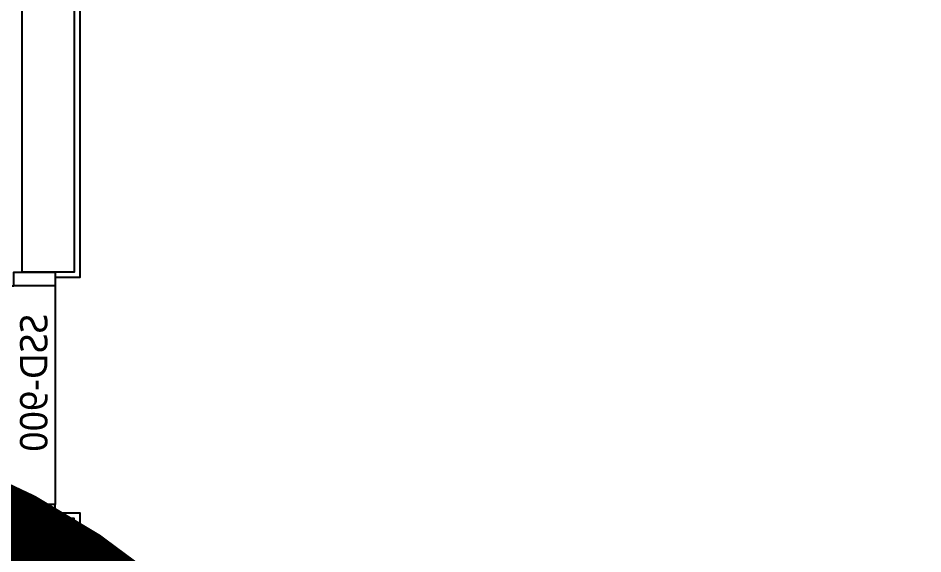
# Model space of a CAD drawing. Header units: millimetres. Extents: x 13515 to 183937, y -33900 to -660.
# Drawn here: x 60212.3 to 60264.1, y -20645.4 to -20614.7 of the extents above; entities that cross this region are included whole.
import ezdxf

# ---------------------------------------------------------------- set-up
doc = ezdxf.new("R2010")
doc.units = ezdxf.units.MM
doc.header["$LTSCALE"] = 100
doc.header["$MEASUREMENT"] = 0
doc.linetypes.add('HID', pattern=[2.5, 1.5, -1])
doc.linetypes.add('HIDDEN', pattern=[2, 1, -1])
doc.layers.get('0').update_dxf_attribs({"linetype": 'CONTINUOUS'})
doc.layers.get('Defpoints').update_dxf_attribs({"color": 171, "linetype": 'CONTINUOUS'})
for name, color, linetype in [('254', 254, 'CONTINUOUS'), ('DOOR', 4, 'CONTINUOUS'), ('DOOR(OPEN ELE)', 5, 'CONTINUOUS'), ('ELE9', 9, 'CONTINUOUS'), ('LED', 7, 'CONTINUOUS')]:
    doc.layers.add(name, color=color, linetype=linetype)
doc.styles.add('나눔바른고딕', font='NanumBarunGothic.ttf')

# ---------------------------------------------------------------- blocks, each defined once
blk = doc.blocks.new('A$C6222c99a')
at = {"layer": 'DOOR'}
for points in [[(814.9975528782232, 933.1939163124189), (849.9975528782232, 933.1939163124189), (849.9975528782232, 105.693916442804), (814.9975528782232, 105.693916442804)], [(-0.0024471217766404, 18.19391657691449), (49.99755287822336, 18.19391657691449), (49.99755287822336, 168.1939163124189), (-0.0024471217766404, 168.1939163124189)], [(899.9975528782232, 18.19391657691449), (849.9975528782232, 18.19391657691449), (849.9975528782232, 168.1939163124189), (899.9975528782232, 168.1939163124189)]]:
    blk.add_lwpolyline(points, close=True, dxfattribs=at)
at = {"layer": 'DOOR(OPEN ELE)', "linetype": 'HID', "ltscale": 0.05}
blk.add_arc((814.9975528782232, 168.1939163124189), 765, 90, 180, dxfattribs=at)
at = {"layer": 'Defpoints', "style": '나눔바른고딕'}
blk.add_text('SSD-900', height=100, dxfattribs=at).set_placement((153.3784111915156, 46.15318846423177))
blk = doc.blocks.new('B2FF')
at = {"layer": 'ELE9', "ltscale": 0.1}
for points in [[(37346479.71605587, 554101.3375609826), (37339564.71605586, 554101.3375614196), (37339564.71605586, 553191.3375615745), (37344279.71605586, 553191.3375615745), (37344279.71605586, 553351.3375612011), (37344469.71605586, 553351.3375612011), (37344469.71605586, 551916.3375615743), (37344279.71605586, 551916.3375615743), (37344279.71605587, 553001.3375615745), (37339564.71605586, 553001.3375615745), (37339564.71605586, 551496.3375615744), (37339374.71605586, 551496.3375615744), (37339374.71605586, 554291.3375612127), (37340484.71605586, 554291.3375611893), (37340484.71605588, 555506.3375615824), (37339374.71605588, 555506.3375615826), (37339374.71605586, 556246.3375613287), (37339564.71605586, 556246.3375613287), (37339564.71605587, 555696.3375615826), (37340674.71605588, 555696.3375615826), (37340674.71605586, 554291.3375612623), (37346479.71605586, 554291.3375611397), (37346479.71605587, 554096.3375608218)], [(37344469.71605587, 553351.3375612041), (37344489.71605586, 553351.3375612041), (37344489.71605586, 551896.3375615743), (37344399.7160556, 551896.3375615743)], [(37344399.7160556, 551866.3375615743), (37344399.7160556, 551066.3375615743)], [(37339374.71605586, 549896.3375615744), (37339374.71605586, 548251.3375615736), (37347569.71605586, 548251.3375615736), (37347569.71605586, 550811.3375615736), (37347379.71605586, 550811.3375615736), (37347379.71605586, 548441.3375615736), (37346019.71605586, 548441.3375615736), (37346019.71605586, 550621.3375615736), (37346579.71605586, 550621.3375615736), (37346579.71605586, 550811.3375615736), (37345829.71605586, 550811.3375615736), (37345829.71605586, 548441.3375615736), (37344469.71605586, 548441.3375615736), (37344469.71605586, 550621.3375615736), (37345029.71605586, 550621.3375615736), (37345029.71605586, 550811.3375615736), (37344469.71605586, 550811.3375615736), (37344469.71605586, 551016.3375615743), (37344279.71605586, 551016.3375615743), (37344279.71605586, 548441.3375615736), (37339564.71605586, 548441.3375615736), (37339564.71605587, 549896.3375615744), (37339374.71605586, 549896.3375615744)], [(37344399.7160556, 551036.3375615743), (37344489.71605586, 551036.3375615743), (37344489.71605586, 550831.3375615736), (37345029.71605586, 550831.3375615736)]]:
    blk.add_lwpolyline(points, dxfattribs=at)
at = {"layer": 'ELE9', "ltscale": 0.1, "xscale": -1, "rotation": 90}
blk.add_blockref('A$C6222c99a', (37344417.90997218, 551916.3351144525), dxfattribs=at)

msp = doc.modelspace()

# ---------------------------------------------------------------- hatches: boundary and pattern name
at = {"layer": '254', "ltscale": 10000}
h = msp.add_hatch(color=256, dxfattribs=at)
h.dxf.hatch_style = 1
edge = h.paths.add_edge_path()
edge.add_arc((60080.01473127288, -20680.84569566387), 40, 90, 180)
edge.add_line((60040.01473127288, -20680.84569566387), (60040.01473127288, -20739.18136879147))
edge.add_arc((60080.01473127288, -20739.18136879147), 40, 180, 270)
edge.add_line((60080.01473127288, -20779.18136879147), (60192.57015130736, -20779.18136879147))
edge.add_arc((60192.57015130736, -20739.18136879147), 40, 270, 360)
edge.add_line((60232.57015130736, -20739.18136879147), (60232.57015130736, -20680.84569566387))
edge.add_arc((60192.57015130736, -20680.84569566387), 40, 0, 90)
edge.add_line((60192.57015130736, -20640.84569566387), (60080.01473127288, -20640.84569566387))

# ---------------------------------------------------------------- next in the draw order: block references
at = {"xscale": 0.01565177005511743, "yscale": 0.01565177005511743, "zscale": 0.01565177005511743}
msp.add_blockref('B2FF', (-524291.5122214594, -29267.71507409108), dxfattribs=at)

# ---------------------------------------------------------------- next in the draw order: linework, layer by layer
at = {"layer": 'LED', "color": 6, "linetype": 'HIDDEN', "ltscale": 0.3, "const_width": 7.999999999999995}
msp.add_lwpolyline([(60080.01473127288, -20640.84569566387, 0.414213562373095), (60040.01473127288, -20680.84569566387), (60040.01473127288, -20739.18136879147, 0.414213562373095), (60080.01473127288, -20779.18136879147), (60192.57015130736, -20779.18136879147, 0.414213562373095), (60232.57015130736, -20739.18136879147), (60232.57015130736, -20680.84569566387, 0.414213562373095), (60192.57015130736, -20640.84569566387)], format="xyb", close=True, dxfattribs=at)

doc.saveas('drawing.dxf')
